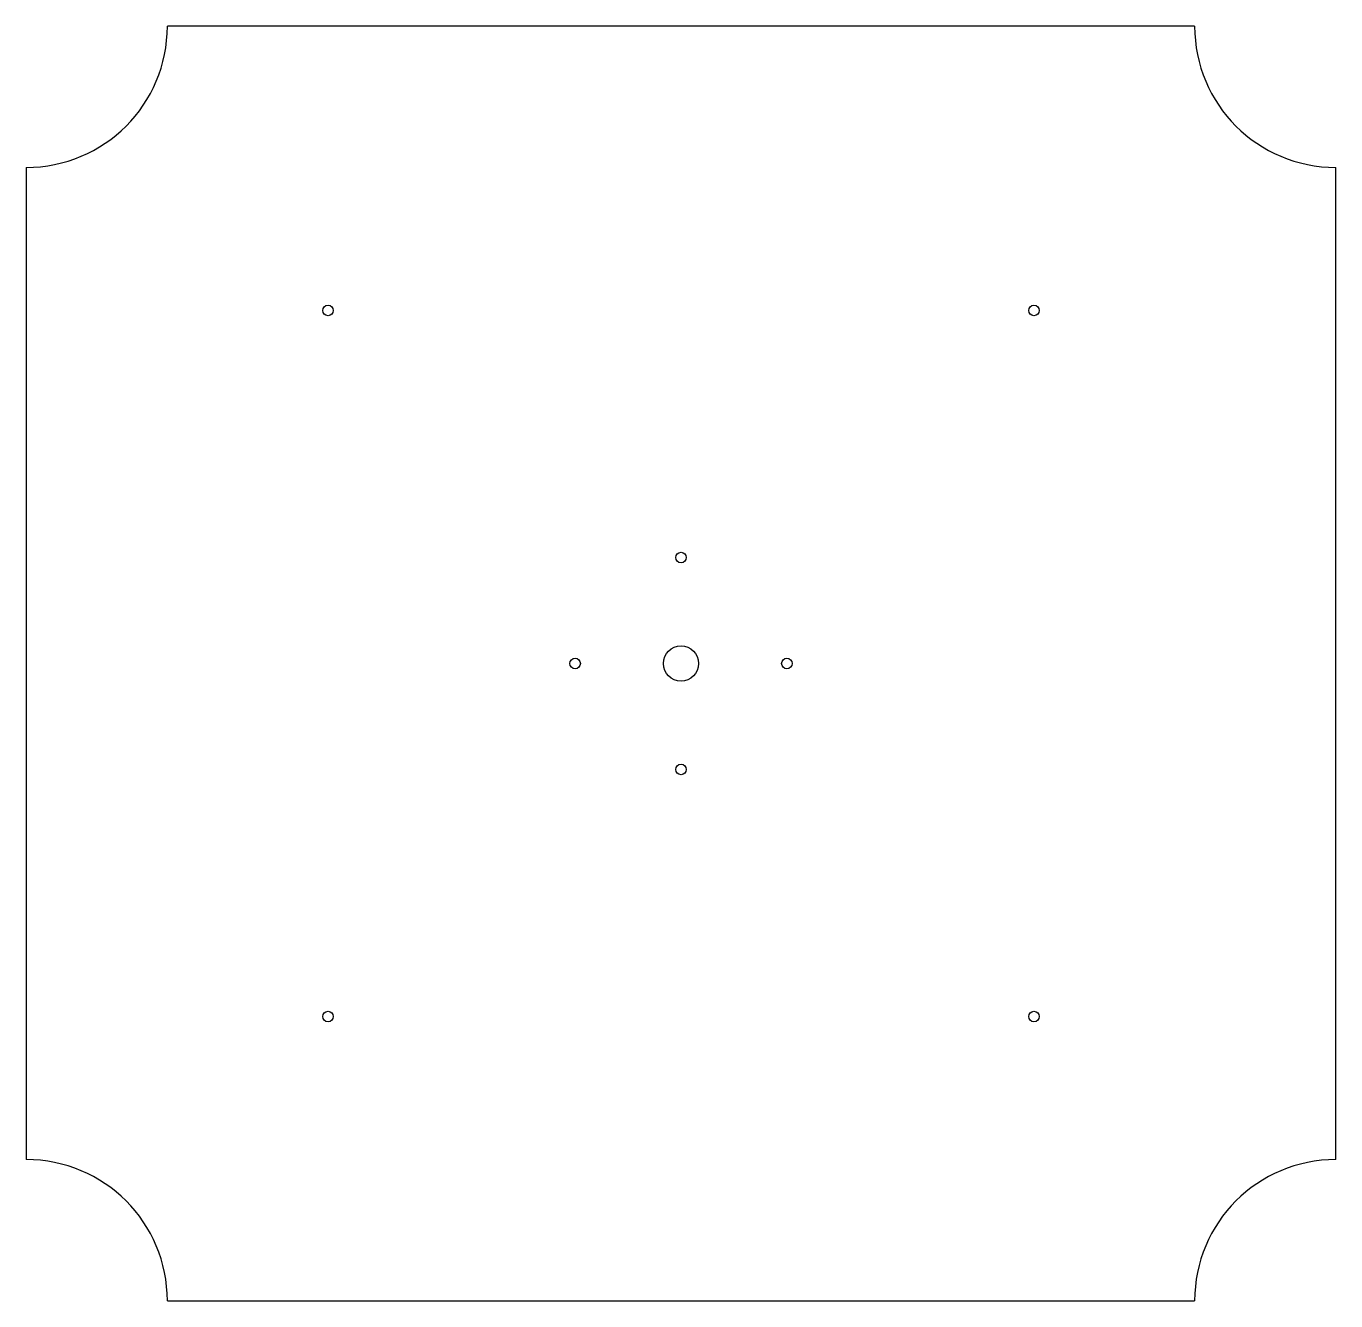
# Model space of a CAD drawing. Header units: millimetres. Extents: x -186 to 186, y -180 to 180.
import ezdxf

# ---------------------------------------------------------------- set-up
doc = ezdxf.new("R2010")
doc.units = ezdxf.units.MM

msp = doc.modelspace()

# ---------------------------------------------------------------- linework, layer by layer
at = {"color": 7, "linetype": 'Continuous', "lineweight": 25}
for p, q in [((145.5, 180.5), (-145.5, 180.5)), ((-185.5, 140.5), (-185.5, -140.5)), ((185.5, -140.5), (185.5, 140.5)), ((-145.5, -180.5), (145.5, -180.5))]:
    msp.add_line(p, q, dxfattribs=at)
for centre, radius in [((-100, 100), 1.5), ((100, 100), 1.5), ((0, 30), 1.5), ((0, 0), 5), ((-30, 0), 1.5), ((30, 0), 1.5), ((0, -30), 1.5), ((-100, -100), 1.5), ((100, -100), 1.5)]:
    msp.add_circle(centre, radius, dxfattribs=at)
for centre, start, end in [((-185.5, 180.5), 270, 0), ((185.5, 180.5), 180, 270), ((-185.5, -180.5), 0, 90), ((185.5, -180.5), 90, 180)]:
    msp.add_arc(centre, 40, start, end, dxfattribs=at)

doc.saveas('drawing.dxf')
